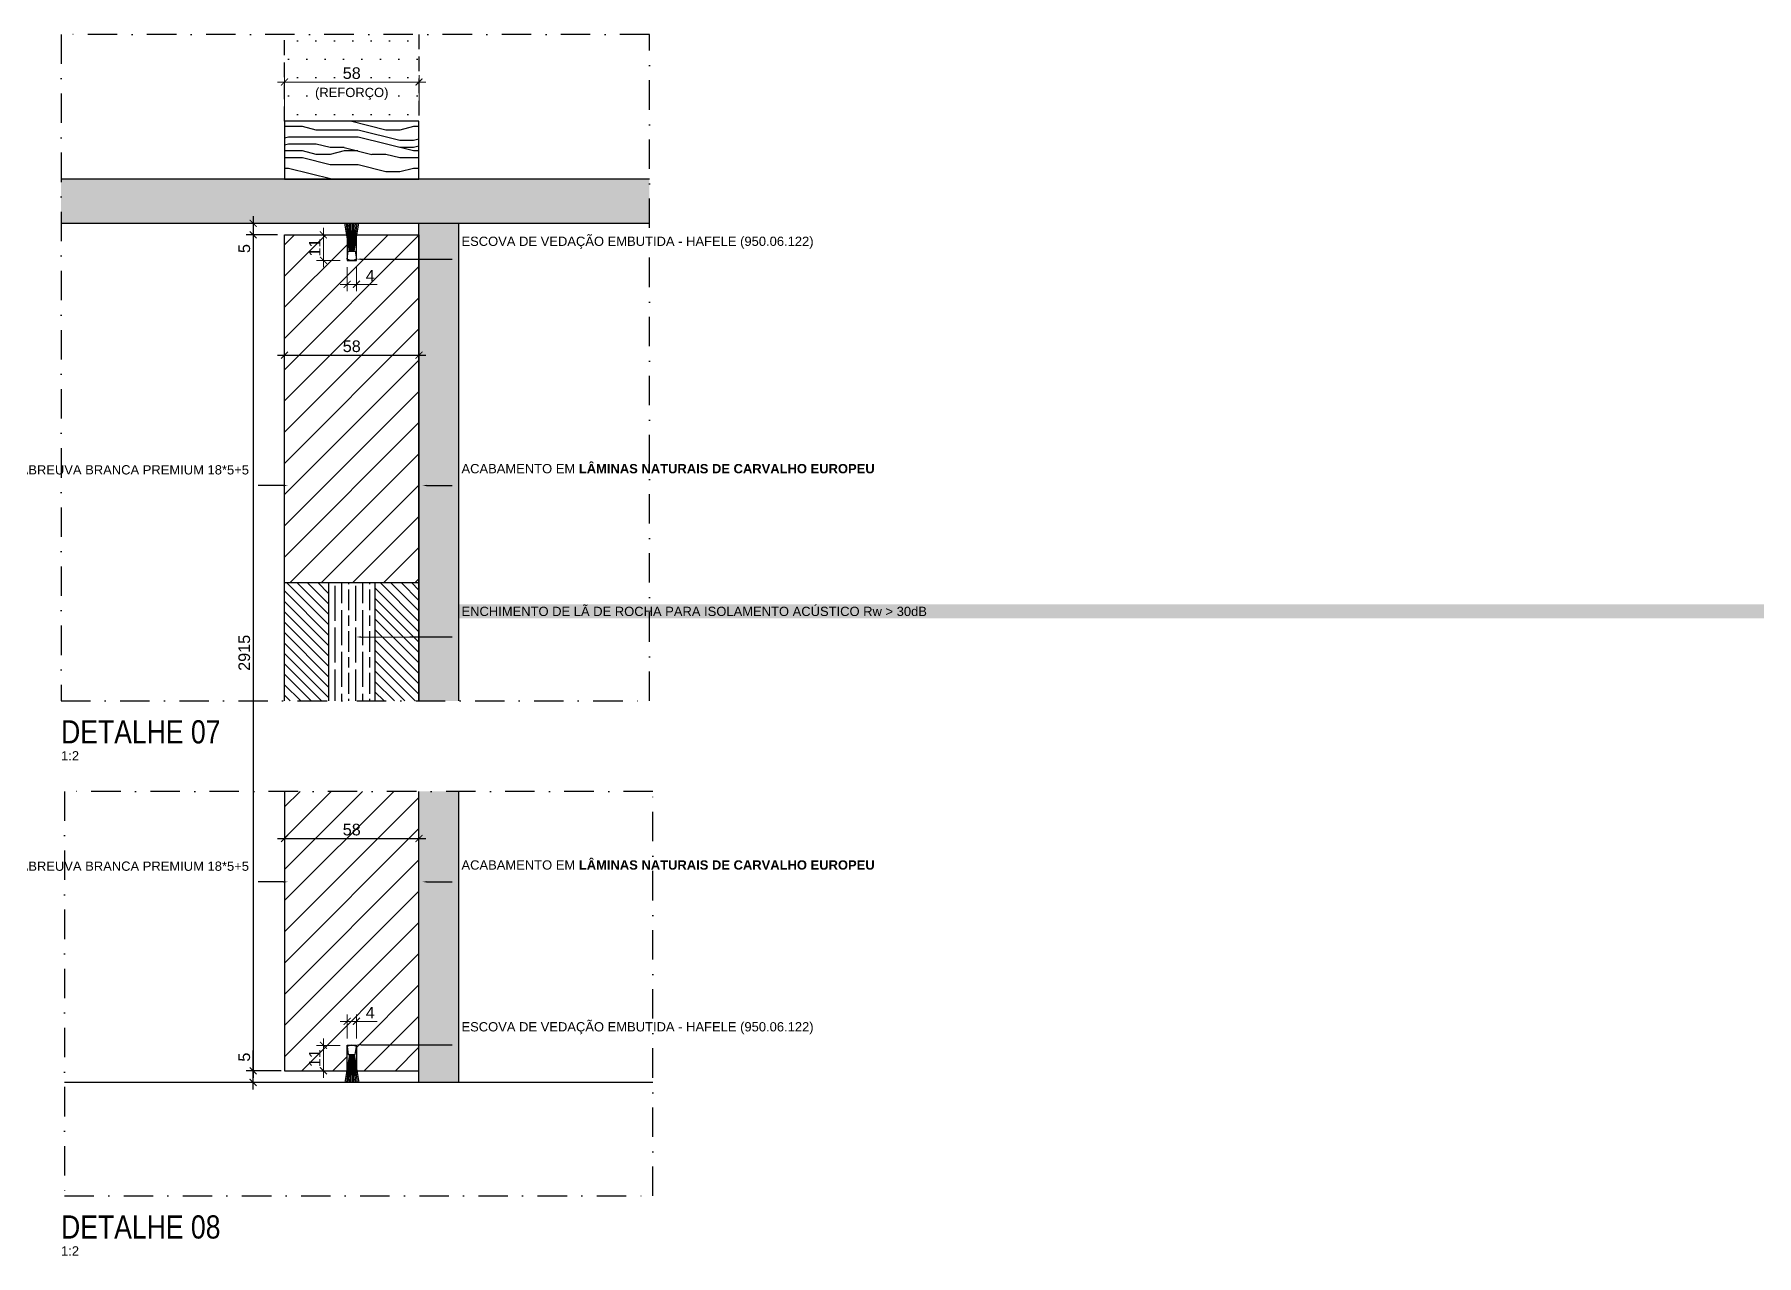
# Model space of a CAD drawing. Header units: millimetres. Extents: x -63251 to 507826, y 5339 to 217512.
# Drawn here: x 165203 to 165946, y 81396 to 81922 of the extents above; entities that cross this region are included whole.
import ezdxf
from ezdxf import colors
from ezdxf.entities.mleader import LeaderData, LeaderLine
from ezdxf.math import Vec2, Vec3

# ---------------------------------------------------------------- set-up
doc = ezdxf.new("R2010")
doc.units = ezdxf.units.MM
doc.header["$PDMODE"] = 3
doc.linetypes.add('TRAÇO 1-1', pattern=[9.525, 6.35, -3.175])
doc.linetypes.add('TRAÇO E PONTO 1-1', pattern=[25.4, 12.7, -6.35, 0, -6.35])
for name, color, linetype in [('_COMENTÁRIOS ARQ', 30, 'Continuous'), ('COTAS', 9, 'Continuous'), ('FERRAGEM', 3, 'Continuous'), ('GESSO', 1, 'Continuous'), ('HACHURA', 21, 'Continuous'), ('LAYOUT - carimbo', 7, 'Continuous'), ('MARCENARIA', 4, 'Continuous'), ('MARCENARIA . M', 4, 'Continuous'), ('PAREDE', 94, 'Continuous'), ('PROJEÇÃO', 8, 'Continuous'), ('TEXTO', 105, 'Continuous'), ('TEXTO TRAÇO PONTO', 105, 'TRAÇO E PONTO 1-1')]:
    doc.layers.add(name, color=color, linetype=linetype)
doc.layers.add('ARQ-COTA', color=12, linetype='Continuous', lineweight=9)
doc.styles.add('1-1', font='arial.ttf', dxfattribs={"height": 0.2})
doc.styles.add('PADRÃO', font='arial.ttf')
doc.styles.add('PADRÃO NEGRITO', font='arialbd.ttf')
doc.styles.add('TITULO', font='swissck.ttf')
doc.dimstyles.new('1-2', dxfattribs={"dimscale": 2, "dimtxt": 2.5, "dimasz": 1.5, "dimexe": 1.5, "dimexo": 1.5, "dimtad": 1, "dimtxsty": 'PADRÃO', "dimblk": 'ARCHTICK', "dimcen": 2.5, "dimdle": 1.5, "dimclrd": 9, "dimclre": 9, "dimclrt": 6, "dimadec": 0, "dimazin": 0, "dimtfac": 1, "dimtmove": 0, "dimatfit": 3, "dimfxl": 1.25, "dimlwd": -1, "dimlwe": -1, "dimarcsym": 0})
pattern_1 = [(135, (104675.8472, -7765.032), (-2.24506403, -2.24506403), [])]

# ---------------------------------------------------------------- blocks, each defined once
blk = doc.blocks.new('_ArchTick')
at = {"color": 0, "linetype": 'ByBlock', "const_width": 0.15}
blk.add_lwpolyline([(-0.5, -0.5), (0.5, 0.5)], dxfattribs=at)
blk = doc.blocks.new('*D185')
at = {"layer": 'COTAS', "color": 9, "transparency": 16777216}
blk.add_line((165308.06, 81784.03), (165372.06, 81784.03), dxfattribs=at)
at = {"layer": 'Defpoints', "color": 0, "transparency": 16777216}
for p in [(165311.06, 81784.03, 0), (165369.06, 81784.03, 0), (165369.06, 81784.03)]:
    blk.add_point(p, dxfattribs=at)
at = {"layer": 'COTAS', "color": 9, "transparency": 16777216, "xscale": 3, "yscale": 3, "zscale": 3, "rotation": 180}
blk.add_blockref('_ArchTick', (165311.06, 81784.03), dxfattribs=at)
at = {"layer": 'COTAS', "color": 9, "transparency": 16777216, "xscale": 3, "yscale": 3, "zscale": 3}
blk.add_blockref('_ArchTick', (165369.06, 81784.03), dxfattribs=at)
at = {"layer": 'COTAS', "color": 6, "transparency": 16777216, "insert": (165340.06, 81787.83), "char_height": 5, "attachment_point": 5, "style": 'PADRÃO'}
blk.add_mtext('58', dxfattribs=at)
blk = doc.blocks.new('*D186')
at = {"layer": 'COTAS', "color": 9, "transparency": 16777216}
blk.add_line((165308.06, 81575.53), (165372.06, 81575.53), dxfattribs=at)
at = {"layer": 'Defpoints', "color": 0, "transparency": 16777216}
for p in [(165311.06, 81575.53, 0), (165369.06, 81575.53, 0), (165369.06, 81575.53)]:
    blk.add_point(p, dxfattribs=at)
at = {"layer": 'COTAS', "color": 9, "transparency": 16777216, "xscale": 3, "yscale": 3, "zscale": 3, "rotation": 180}
blk.add_blockref('_ArchTick', (165311.06, 81575.53), dxfattribs=at)
at = {"layer": 'COTAS', "color": 9, "transparency": 16777216, "xscale": 3, "yscale": 3, "zscale": 3}
blk.add_blockref('_ArchTick', (165369.06, 81575.53), dxfattribs=at)
at = {"layer": 'COTAS', "color": 6, "transparency": 16777216, "insert": (165340.06, 81579.33), "char_height": 5, "attachment_point": 5, "style": 'PADRÃO'}
blk.add_mtext('58', dxfattribs=at)
blk = doc.blocks.new('*D187')
at = {"layer": 'COTAS', "color": 9, "transparency": 16777216}
for p, q in [((165296.94, 81840.92), (165300.53, 81840.92)), ((165297.53, 81843.92), (165297.53, 81835.92)), ((165308.06, 81835.92), (165294.53, 81835.92)), ((165297.53, 81835.92), (165297.53, 81827.11))]:
    blk.add_line(p, q, dxfattribs=at)
at = {"layer": 'Defpoints', "color": 0, "transparency": 16777216}
for p in [(165293.94, 81840.92, 0), (165297.53, 81835.92), (165311.06, 81835.92, 0)]:
    blk.add_point(p, dxfattribs=at)
at = {"layer": 'COTAS', "color": 9, "transparency": 16777216, "xscale": 3, "yscale": 3, "zscale": 3}
for p, rotation in [((165297.53, 81840.92), 90), ((165297.53, 81835.92), 270)]:
    blk.add_blockref('_ArchTick', p, dxfattribs=dict(at, rotation=rotation))
at = {"layer": 'COTAS', "color": 6, "transparency": 16777216, "insert": (165293.74, 81830.01), "char_height": 5, "attachment_point": 5, "rotation": 90, "style": 'PADRÃO'}
blk.add_mtext('5', dxfattribs=at)
blk = doc.blocks.new('*D188')
at = {"layer": 'COTAS', "color": 9, "transparency": 16777216}
for p, q in [((165297.53, 81838.92), (165297.53, 81472.3)), ((165308.06, 81835.92), (165294.53, 81835.92)), ((165309.56, 81475.3), (165294.53, 81475.3))]:
    blk.add_line(p, q, dxfattribs=at)
at = {"layer": 'Defpoints', "color": 0, "transparency": 16777216}
for p in [(165311.06, 81835.92, 0), (165297.53, 81475.3), (165312.56, 81475.3, 0)]:
    blk.add_point(p, dxfattribs=at)
at = {"layer": 'COTAS', "color": 9, "transparency": 16777216, "xscale": 3, "yscale": 3, "zscale": 3}
for p, rotation in [((165297.53, 81835.92), 90), ((165297.53, 81475.3), 270)]:
    blk.add_blockref('_ArchTick', p, dxfattribs=dict(at, rotation=rotation))
at = {"layer": 'COTAS', "color": 6, "transparency": 16777216, "insert": (165293.73, 81655.61), "char_height": 5, "attachment_point": 5, "rotation": 90, "style": 'PADRÃO'}
blk.add_mtext('2915', dxfattribs=at)
blk = doc.blocks.new('*D189')
at = {"layer": 'COTAS', "color": 9, "transparency": 16777216}
for p, q in [((165297.53, 81475.3), (165297.53, 81484.12)), ((165309.56, 81475.3), (165294.53, 81475.3)), ((165297.53, 81467.3), (165297.53, 81475.3)), ((165297.48, 81470.3), (165294.53, 81470.3))]:
    blk.add_line(p, q, dxfattribs=at)
at = {"layer": 'Defpoints', "color": 0, "transparency": 16777216}
for p in [(165297.53, 81475.3), (165312.56, 81475.3, 0), (165300.48, 81470.3, 0)]:
    blk.add_point(p, dxfattribs=at)
at = {"layer": 'COTAS', "color": 9, "transparency": 16777216, "xscale": 3, "yscale": 3, "zscale": 3}
for p, rotation in [((165297.53, 81475.3), 90), ((165297.53, 81470.3), 270)]:
    blk.add_blockref('_ArchTick', p, dxfattribs=dict(at, rotation=rotation))
at = {"layer": 'COTAS', "color": 6, "transparency": 16777216, "insert": (165293.74, 81481.21), "char_height": 5, "attachment_point": 5, "rotation": 90, "style": 'PADRÃO'}
blk.add_mtext('5', dxfattribs=at)
blk = doc.blocks.new('*D190')
at = {"layer": 'ARQ-COTA', "color": 9, "transparency": 16777216}
for p, q in [((165311.06, 81887.92), (165311.06, 81904.85)), ((165369.06, 81887.92), (165369.06, 81904.85)), ((165308.06, 81901.85), (165372.06, 81901.85))]:
    blk.add_line(p, q, dxfattribs=at)
at = {"layer": 'Defpoints', "color": 0, "transparency": 16777216}
for p in [(165369.06, 81901.85), (165311.06, 81884.92), (165369.06, 81884.92)]:
    blk.add_point(p, dxfattribs=at)
at = {"layer": 'ARQ-COTA', "color": 9, "transparency": 16777216, "xscale": 3, "yscale": 3, "zscale": 3, "rotation": 180}
blk.add_blockref('_ArchTick', (165311.06, 81901.85), dxfattribs=at)
at = {"layer": 'ARQ-COTA', "color": 9, "transparency": 16777216, "xscale": 3, "yscale": 3, "zscale": 3}
blk.add_blockref('_ArchTick', (165369.06, 81901.85), dxfattribs=at)
at = {"layer": 'ARQ-COTA', "color": 6, "transparency": 16777216, "insert": (165340.06, 81905.65), "char_height": 5, "attachment_point": 5, "style": 'PADRÃO'}
blk.add_mtext('58', dxfattribs=at)
blk = doc.blocks.new('ESCOVA DE VEDAÇÃO')
at = {"layer": 'FERRAGEM'}
blk.add_lwpolyline([(-1.5, -4), (1.5, -4), (2, -0.5, 0.25), (-2, -0.5)], format="xyb", close=True, dxfattribs=at)
at = {"layer": 'FERRAGEM', "color": 8}
for points in [[(-1.04, -4), (-3.04, -16)], [(-0.79, -4), (-2.3, -16)], [(-0.55, -4), (-1.63, -16)], [(-0.35, -4), (-0.96, -16)], [(-0.21, -4), (-0.45, -16)], [(0.08, -4), (0.33, -16)], [(0.35, -4), (0.96, -16)], [(0.55, -4), (1.63, -16)], [(0.79, -4), (2.3, -16)], [(1.04, -4), (3.04, -16)]]:
    blk.add_lwpolyline(points, dxfattribs=at)
blk = doc.blocks.new('*D537')
at = {"layer": 'ARQ-COTA', "color": 9, "transparency": 16777216}
for p, q in [((165335.06, 81496.65), (165342.06, 81496.65)), ((165338.06, 81489.3), (165338.06, 81499.65)), ((165342.06, 81489.3), (165342.06, 81499.65)), ((165342.06, 81496.65), (165351.02, 81496.65))]:
    blk.add_line(p, q, dxfattribs=at)
at = {"layer": 'Defpoints', "color": 0, "transparency": 16777216}
for p in [(165342.06, 81496.65), (165338.06, 81486.3), (165342.06, 81486.3)]:
    blk.add_point(p, dxfattribs=at)
at = {"layer": 'ARQ-COTA', "color": 9, "transparency": 16777216, "xscale": 3, "yscale": 3, "zscale": 3, "rotation": 180}
blk.add_blockref('_ArchTick', (165338.06, 81496.65), dxfattribs=at)
at = {"layer": 'ARQ-COTA', "color": 9, "transparency": 16777216, "xscale": 3, "yscale": 3, "zscale": 3}
blk.add_blockref('_ArchTick', (165342.06, 81496.65), dxfattribs=at)
at = {"layer": 'ARQ-COTA', "color": 6, "transparency": 16777216, "insert": (165348.04, 81500.4), "char_height": 5, "attachment_point": 5, "style": 'PADRÃO'}
blk.add_mtext('4', dxfattribs=at)
blk = doc.blocks.new('*D538')
at = {"layer": 'ARQ-COTA', "color": 9, "transparency": 16777216}
for p, q in [((165327.85, 81472.3), (165327.85, 81489.3)), ((165335.06, 81486.3), (165324.85, 81486.3)), ((165332.88, 81475.3), (165324.85, 81475.3))]:
    blk.add_line(p, q, dxfattribs=at)
at = {"layer": 'Defpoints', "color": 0, "transparency": 16777216}
for p in [(165327.85, 81486.3), (165338.06, 81486.3), (165335.88, 81475.3)]:
    blk.add_point(p, dxfattribs=at)
at = {"layer": 'ARQ-COTA', "color": 9, "transparency": 16777216, "xscale": 3, "yscale": 3, "zscale": 3}
for p, rotation in [((165327.85, 81486.3), 90), ((165327.85, 81475.3), 270)]:
    blk.add_blockref('_ArchTick', p, dxfattribs=dict(at, rotation=rotation))
at = {"layer": 'ARQ-COTA', "color": 6, "transparency": 16777216, "insert": (165324.08, 81480.8), "char_height": 5, "attachment_point": 5, "rotation": 90, "style": 'PADRÃO'}
blk.add_mtext('11', dxfattribs=at)
blk = doc.blocks.new('*D539')
at = {"layer": 'ARQ-COTA', "color": 9, "transparency": 16777216}
for p, q in [((165338.06, 81821.92), (165338.06, 81811.57)), ((165342.06, 81821.92), (165342.06, 81811.57)), ((165335.06, 81814.57), (165342.06, 81814.57)), ((165342.06, 81814.57), (165351.02, 81814.57))]:
    blk.add_line(p, q, dxfattribs=at)
at = {"layer": 'Defpoints', "color": 0, "transparency": 16777216}
for p in [(165338.06, 81824.92), (165342.06, 81824.92), (165342.06, 81814.57)]:
    blk.add_point(p, dxfattribs=at)
at = {"layer": 'ARQ-COTA', "color": 9, "transparency": 16777216, "xscale": 3, "yscale": 3, "zscale": 3, "rotation": 180}
blk.add_blockref('_ArchTick', (165338.06, 81814.57), dxfattribs=at)
at = {"layer": 'ARQ-COTA', "color": 9, "transparency": 16777216, "xscale": 3, "yscale": 3, "zscale": 3}
blk.add_blockref('_ArchTick', (165342.06, 81814.57), dxfattribs=at)
at = {"layer": 'ARQ-COTA', "color": 6, "transparency": 16777216, "insert": (165348.04, 81818.32), "char_height": 5, "attachment_point": 5, "style": 'PADRÃO'}
blk.add_mtext('4', dxfattribs=at)
blk = doc.blocks.new('*D540')
at = {"layer": 'ARQ-COTA', "color": 9, "transparency": 16777216}
for p, q in [((165327.85, 81838.92), (165327.85, 81821.92)), ((165332.88, 81835.92), (165324.85, 81835.92)), ((165335.06, 81824.92), (165324.85, 81824.92))]:
    blk.add_line(p, q, dxfattribs=at)
at = {"layer": 'Defpoints', "color": 0, "transparency": 16777216}
for p in [(165335.88, 81835.92), (165327.85, 81824.92), (165338.06, 81824.92)]:
    blk.add_point(p, dxfattribs=at)
at = {"layer": 'ARQ-COTA', "color": 9, "transparency": 16777216, "xscale": 3, "yscale": 3, "zscale": 3}
for p, rotation in [((165327.85, 81835.92), 90), ((165327.85, 81824.92), 270)]:
    blk.add_blockref('_ArchTick', p, dxfattribs=dict(at, rotation=rotation))
at = {"layer": 'ARQ-COTA', "color": 6, "transparency": 16777216, "insert": (165324.08, 81830.42), "char_height": 5, "attachment_point": 5, "rotation": 90, "style": 'PADRÃO'}
blk.add_mtext('11', dxfattribs=at)

msp = doc.modelspace()

# ---------------------------------------------------------------- hatches: boundary and pattern name
at = {"layer": 'HACHURA', "ltscale": 0.3}
h = msp.add_hatch(dxfattribs=at)
h.set_pattern_fill('LEGNO1', color=8, scale=60, angle=180, pattern_type=2)
h.set_pattern_definition([(180, (24648.71, 73278.557), (-7e-15, -60), [12, -18, 6, -24]), (180, (24606.71, 73277.057), (-7e-15, -60), [12, -48]), (180, (24612.71, 73274.057), (-7e-15, -60), [6, -54]), (180, (24645.71, 73272.557), (-7e-15, -60), [3, -42, 3, -12]), (180, (24624.71, 73269.557), (-7e-15, -60), [12, -18, 3, -27]), (180, (24639.71, 73268.057), (-7e-15, -60), [9, -51]), (180, (24624.71, 73266.557), (-7e-15, -60), [18, -42]), (180, (24642.71, 73265.057), (-7e-15, -60), [12, -48]), (180, (24618.71, 73263.557), (-7e-15, -60), [30, -30]), (180, (24636.71, 73260.557), (-7e-15, -60), [6, -18, 12, -24]), (180, (24594.71, 73259.057), (-7e-15, -60), [12, -48]), (180, (24606.71, 73257.557), (-7e-15, -60), [6, -54]), (180, (24618.71, 73256.057), (-7e-15, -60), [6, -54]), (180, (24648.71, 73254.557), (-7e-15, -60), [12, -48]), (180, (24618.71, 73253.057), (-7e-15, -60), [12, -48]), (180, (24618.71, 73250.057), (-7e-15, -60), [12, -12, 12, -24]), (180, (24630.71, 73247.057), (-7e-15, -60), [6, -30, 12, -12]), (180, (24618.71, 73245.557), (-7e-15, -60), [18, -42]), (180, (24618.71, 73242.557), (-7e-15, -60), [12, -48]), (180, (24642.71, 73241.057), (-7e-15, -60), [18, -24, 6, -12]), (180, (24642.71, 73238.057), (-7e-15, -60), [30, -30]), (180, (24606.71, 73236.557), (-7e-15, -60), [6, -54]), (180, (24624.71, 73235.057), (-7e-15, -60), [12, -48]), (180, (24636.71, 73233.557), (-7e-15, -60), [6, -24, 6, -24]), (180, (24642.71, 73232.057), (-7e-15, -60), [6, -18, 12, -24]), (180, (24630.71, 73230.557), (-7e-15, -60), [6, -30, 6, -18]), (180, (24618.71, 73229.057), (-7e-15, -60), [18, -42]), (180, (24642.71, 73226.057), (-7e-15, -60), [12, -48]), (180, (24612.71, 73224.557), (-7e-15, -60), [6, -54]), (180, (24600.71, 73223.057), (-7e-15, -60), [6, -54]), (194.036243, (24606.71, 73274.057), (-60, 2e-09), [6.18, -241.206332]), (194.036243, (24600.71, 73260.557), (-60, 2e-09), [6.18, -241.206332]), (194.036243, (24606.71, 73224.557), (-60, 2e-09), [6.18, -241.206332]), (194.036243, (24624.71, 73247.057), (-60, 2e-09), [6.18, -241.206332]), (194.036243, (24612.71, 73238.057), (-60, 2e-09), [6.18, -241.206332]), (194.036243, (24606.71, 73242.557), (-60, 2e-09), [6.18, -241.206332]), (194.036243, (24636.71, 73232.057), (-60, 2e-09), [6.18, -241.206332]), (194.036243, (24612.71, 73235.057), (-60, 2e-09), [6.18, -241.206332]), (194.036243, (24600.71, 73257.557), (-60, 2e-09), [12.36, -235.026332]), (194.036243, (24606.71, 73253.057), (-60, 2e-09), [12.36, -235.026332]), (194.036243, (24606.71, 73250.057), (-60, 2e-09), [12.36, -235.026332]), (345.963757, (24624.71, 73269.557), (60, 2e-09), [6.18, -12.36, 6.18, -222.666332]), (345.963757, (24636.71, 73260.557), (60, 2e-09), [6.18, -241.206332]), (345.963757, (24636.71, 73233.557), (60, 2e-09), [12.36, -235.026332]), (14.036243, (24606.71, 73277.057), (60, -2e-09), [6.18, -241.206332]), (165.963757, (24594.71, 73277.057), (-60, -2e-09), [6.18, -241.206332]), (165.963757, (24612.71, 73256.057), (-60, -2e-09), [6.18, -241.206332]), (165.963757, (24600.71, 73245.557), (-60, -2e-09), [6.18, -241.206332]), (165.963757, (24624.71, 73241.057), (-60, -2e-09), [6.18, -241.206332]), (165.963757, (24630.71, 73233.557), (-60, -2e-09), [6.18, -241.206332]), (165.963757, (24624.71, 73230.557), (-60, -2e-09), [6.18, -241.206332]), (165.963757, (24624.71, 73241.057), (-60, -2e-09), [6.18, -241.206332]), (165.963757, (24606.71, 73232.057), (-60, -2e-09), [24.72, -222.666332]), (165.963757, (24642.71, 73272.557), (-60, -2e-09), [24.72, -222.666332]), (165.963757, (24636.71, 73268.057), (-60, -2e-09), [24.72, -222.666332]), (165.963757, (24630.71, 73265.057), (-60, -2e-09), [6.18, -12.36, 12.36, -216.486332]), (165.963757, (24630.71, 73260.557), (-60, -2e-09), [12.36, -12.36, 12.36, -210.306332]), (165.963757, (24636.71, 73254.557), (-60, -2e-09), [24.72, -222.666332]), (165.963757, (24642.71, 73250.057), (-60, -2e-09), [24.72, -222.666332]), (165.963757, (24642.71, 73247.057), (-60, -2e-09), [24.72, -222.666332]), (165.963757, (24600.71, 73229.057), (-60, -2e-09), [6.18, -241.206332]), (165.963768, (24594.71, 73223.057), (-60, -1.15e-05), [12.36, -235.026332]), (165.963768, (24630.71, 73226.057), (-60, -1.15e-05), [12.36, -235.026332]), (165.963758, (24636.71, 73278.557), (-60, -1e-06), [24.72, -222.666332]), (165.963758, (24600.71, 73236.557), (-60, -1e-06), [18.54, -228.846332]), (165.963758, (24594.71, 73241.057), (-60, -1e-06), [37.08, -210.306332])])
h.paths.add_polyline_path([(165369.058, 81884.921), (165311.059, 81884.921), (165311.059, 81859.921), (165369.058, 81859.921)])
at = {"layer": 'HACHURA', "true_color": 0xba9673}
h = msp.add_hatch(color=33, dxfattribs=at)
h.dxf.hatch_style = 1
h.paths.add_polyline_path([(165468.417, 81840.921), (165468.417, 81859.921), (165214.709, 81859.921), (165214.709, 81840.921)])
at = {"layer": 'HACHURA'}
h = msp.add_hatch(dxfattribs=at)
h.set_pattern_fill('AR-CONC', color=21, scale=2)
h.set_pattern_definition([(50, (13531.48, 21645.7), (364.36934, -31.87817), [38.1, -419.1]), (355, (13531.48, 21645.7), (-70.4868, 382.1137), [30.48, -335.2812]), (100.45144, (13561.84, 21643.05), (293.8825, 350.2355), [32.38, -356.1805]), (46.1842, (13531.48, 21747.3), (542.1581, -84.0847), [57.15, -628.65]), (96.63556, (13576.66, 21740.3), (474.8083, 494.8522), [48.57, -534.2712]), (351.18415, (13531.5, 21747.3), (474.8083, 494.8522), [45.72, -502.9195]), (21, (13582.28, 21721.9), (303.2288, -204.5304), [38.1, -419.1]), (326, (13582.28, 21721.9), (123.60406, 368.3759), [30.48, -335.28]), (71.45144, (13607.55, 21704.87), (426.83284, 163.8455), [32.38, -356.1799]), (37.5, (13531.48, 21645.71), (6.17721, 169.11008), [0, -331.216, 0, -340.36, 0, -336.55]), (7.5, (13531.48, 21645.71), (133.63933, 200.36115), [0, -194.056, 0, -323.596, 0, -128.27]), (327.5, (13418.2, 21645.71), (271.18119, -11.45749), [0, -127, 0, -396.24, 0, -525.78]), (317.5, (13367.4, 21645.7), (296.25836, 50.85298), [0, -165.1, 0, -263.144, 0, -373.38])])
h.paths.add_polyline_path([(165469.916, 81421.312), (165469.916, 81470.3), (165216.208, 81470.3), (165216.208, 81421.312)])
at = {"layer": 'LAYOUT - carimbo', "linetype": 'ByBlock', "true_color": 0xa4937f}
h = msp.add_hatch(color=252, dxfattribs=at)
h.dxf.hatch_style = 1
h.paths.add_polyline_path([(165369.058, 81634.894), (165386.058, 81634.894), (165386.058, 81840.921), (165369.058, 81840.921)])
h = msp.add_hatch(color=252, dxfattribs=at)
h.dxf.hatch_style = 1
h.paths.add_polyline_path([(165386.058, 81595.834), (165369.058, 81595.834), (165369.058, 81470.3), (165386.058, 81470.3)])
at = {"layer": 'MARCENARIA . M'}
h = msp.add_hatch(dxfattribs=at)
h.set_pattern_fill('DOTS', color=8, scale=5)
h.set_pattern_definition([(0, (47944.865, 51947.648), (3.96875, 7.9375), [0, -7.9375])])
h.paths.add_polyline_path([(165369.058, 81922.372), (165311.059, 81922.372), (165311.059, 81884.921), (165369.058, 81884.921)])
h = msp.add_hatch(dxfattribs=at)
h.set_pattern_fill('GOST_WOOD', color=8, scale=1.5)
h.set_pattern_definition([(90, (104675.847, -7765.032), (9, -6e-16), [15, -3]), (90, (104678.847, -7768.032), (9, -6e-16), [9, -2.25, 4.5, -2.25]), (90, (104681.847, -7772.532), (9, -6e-16), [15, -3])])
h.paths.add_polyline_path([(165350.058, 81634.894), (165330.058, 81634.894), (165330.058, 81685.917), (165350.058, 81685.917)])
at = {"layer": 'PROJEÇÃO', "linetype": 'TRAÇO 1-1'}
h = msp.add_hatch(dxfattribs=at)
h.set_pattern_fill('ANSI31', color=8, scale=3)
h.set_pattern_definition([(45, (105062.346, -24714.817), (-6.7351921, 6.7351921), [])])
h.paths.add_polyline_path([(165369.058, 81685.917), (165311.058, 81685.917), (165311.058, 81835.921), (165338.059, 81835.921), (165338.058, 81824.917), (165342.058, 81824.917), (165342.059, 81835.917), (165369.058, 81835.917)])
h = msp.add_hatch(dxfattribs=at)
h.set_pattern_fill('ANSI31', color=8, angle=90)
h.set_pattern_definition(pattern_1)
h.paths.add_polyline_path([(165330.058, 81634.894), (165311.058, 81634.894), (165311.058, 81685.917), (165330.058, 81685.917)])
h = msp.add_hatch(dxfattribs=at)
h.set_pattern_fill('ANSI31', color=8, angle=90)
h.set_pattern_definition(pattern_1)
h.paths.add_polyline_path([(165369.058, 81634.894), (165350.058, 81634.894), (165350.058, 81685.917), (165369.058, 81685.917)])
h = msp.add_hatch(dxfattribs=at)
h.set_pattern_fill('ANSI31', color=8, scale=3)
h.set_pattern_definition([(45, (-4153.596, -18004.652), (-6.7351921, 6.7351921), [])])
h.paths.add_polyline_path([(165311.058, 81475.3), (165338.059, 81475.3), (165338.058, 81486.304), (165342.058, 81486.304), (165342.059, 81475.299), (165369.058, 81475.3), (165369.058, 81595.834), (165311.058, 81595.834)])

# ---------------------------------------------------------------- linework, layer by layer
at = {"layer": 'FERRAGEM', "elevation": 0}
msp.add_lwpolyline([(165311.059, 81859.921), (165369.058, 81859.921), (165369.058, 81884.921), (165311.059, 81884.921)], close=True, dxfattribs=at)
at = {"layer": 'GESSO', "color": 1, "elevation": 0}
for points in [[(165468.417, 81859.921), (165214.709, 81859.921)], [(165214.709, 81840.921), (165468.417, 81840.921)]]:
    msp.add_lwpolyline(points, dxfattribs=at)
at = {"layer": 'GESSO', "elevation": 0}
for points in [[(165369.058, 81634.894), (165369.058, 81840.921), (165386.058, 81840.921), (165386.058, 81634.894)], [(165386.058, 81595.834), (165386.058, 81470.3), (165369.058, 81470.3), (165369.058, 81595.834)]]:
    msp.add_lwpolyline(points, dxfattribs=at)
at = {"layer": 'MARCENARIA', "elevation": 0}
for points in [[(165311.058, 81634.894), (165311.058, 81835.921), (165338.059, 81835.921), (165338.058, 81824.917), (165342.058, 81824.917), (165342.059, 81835.917), (165369.058, 81835.917), (165369.058, 81634.894)], [(165311.058, 81685.917), (165369.058, 81685.917)], [(165330.058, 81685.917), (165330.058, 81634.894)], [(165350.058, 81685.917), (165350.058, 81634.894)], [(165311.058, 81595.834), (165311.058, 81475.3), (165338.059, 81475.3), (165338.058, 81486.304), (165342.058, 81486.304), (165342.059, 81475.304), (165369.058, 81475.304), (165369.058, 81595.834)]]:
    msp.add_lwpolyline(points, dxfattribs=at)
at = {"layer": 'PAREDE'}
for p, q in [((165386.058, 81840.921, 0), (165386.058, 81634.894, 0)), ((165386.058, 81595.834, 0), (165386.058, 81470.3, 0))]:
    msp.add_line(p, q, dxfattribs=at)
at = {"layer": 'PAREDE', "elevation": 0}
msp.add_lwpolyline([(165469.916, 81470.3), (165216.208, 81470.3)], dxfattribs=at)
at = {"layer": 'PROJEÇÃO', "color": 8, "linetype": 'TRAÇO 1-1', "elevation": 0}
msp.add_lwpolyline([(165369.058, 81922.372), (165369.058, 81884.921), (165311.059, 81884.921), (165311.059, 81922.372)], dxfattribs=at)
at = {"layer": 'TEXTO TRAÇO PONTO', "elevation": 0}
for points in [[(165468.417, 81922.372), (165214.709, 81922.372), (165214.709, 81634.894), (165468.417, 81634.894)], [(165469.916, 81595.834), (165216.208, 81595.834), (165216.208, 81421.312), (165469.916, 81421.312)]]:
    msp.add_lwpolyline(points, close=True, dxfattribs=at)

# ---------------------------------------------------------------- block references
at = {"layer": '_COMENTÁRIOS ARQ', "xscale": -1, "rotation": 180}
msp.add_blockref('ESCOVA DE VEDAÇÃO', (165340.058, 81824.917, 0), dxfattribs=at)
at = {"layer": '_COMENTÁRIOS ARQ'}
msp.add_blockref('ESCOVA DE VEDAÇÃO', (165340.058, 81486.304, 0), dxfattribs=at)

# ---------------------------------------------------------------- texts
at = {"layer": 'COTAS', "color": 10, "insert": (165340.058, 81899.35, 0), "char_height": 4, "width": 99.12947, "attachment_point": 2, "style": 'PADRÃO NEGRITO'}
msp.add_mtext('{\\fArial|b0|i0|c0|p34;\\C6;(REFORÇO)}', dxfattribs=at)
at = {"layer": 'TEXTO', "color": 1, "char_height": 10, "width": 220.061, "attachment_point": 7, "style": 'TITULO'}
for s, insert in [('DETALHE 07', (165214.709, 81616.394, 0)), ('DETALHE 08', (165214.709, 81402.812, 0))]:
    msp.add_mtext(s, dxfattribs=dict(at, insert=insert))
at = {"layer": 'TEXTO', "char_height": 4, "width": 48, "attachment_point": 1, "style": 'PADRÃO'}
for insert in [(165214.709, 81613.194, 0), (165214.709, 81399.612, 0)]:
    msp.add_mtext('1:2', dxfattribs=dict(at, insert=insert))

# ---------------------------------------------------------------- dimensions: what is measured, and where the dimension line sits
at = {"layer": 'ARQ-COTA'}
dim = msp.add_linear_dim(base=(165369.058, 81901.85, 0), p1=(165311.058, 81884.921, 0), p2=(165369.058, 81884.921, 0), dimstyle='1-2', dxfattribs=at)
dim.commit()
dim.dimension.update_dxf_attribs({"geometry": '*D190', "text_midpoint": (165340.058, 81905.653, 0)})
for base, p1, p2, angle, picture, middle in [((165327.845, 81824.917, 0), (165335.876, 81835.917, 0), (165338.058, 81824.917, 0), 270, '*D540', (165324.085, 81830.417, 0)), ((165342.058, 81814.574, 0), (165338.058, 81824.917, 0), (165342.058, 81824.918, 0), 180, '*D539', (165348.037, 81818.324, 0)), ((165342.058, 81496.647, 0), (165338.058, 81486.304, 0), (165342.058, 81486.304, 0), 180, '*D537', (165348.037, 81500.397, 0)), ((165327.845, 81486.304, 0), (165335.876, 81475.304, 0), (165338.058, 81486.304, 0), 90, '*D538', (165324.085, 81480.804, 0))]:
    dim = msp.add_linear_dim(base=base, p1=p1, p2=p2, angle=angle, dimstyle='1-2', dxfattribs=at)
    dim.commit()
    dim.dimension.update_dxf_attribs({"geometry": picture, "text_midpoint": middle})
at = {"layer": 'COTAS'}
dim = msp.add_linear_dim(base=(165297.531, 81475.3), p1=(165311.058, 81835.921, 0), p2=(165312.558, 81475.3, 0), angle=90, text='2915', dimstyle='1-2', dxfattribs=at)
dim.commit()
dim.dimension.update_dxf_attribs({"geometry": '*D188', "text_midpoint": (165293.728, 81655.611)})
for base, p1, p2, picture, middle in [((165297.531, 81835.921), (165293.938, 81840.921, 0), (165311.058, 81835.921, 0), '*D187', (165293.739, 81830.014)), ((165297.531, 81475.3), (165300.483, 81470.3, 0), (165312.558, 81475.3, 0), '*D189', (165293.739, 81481.208))]:
    dim = msp.add_linear_dim(base=base, p1=p1, p2=p2, angle=90, dimstyle='1-2', dxfattribs=at)
    dim.commit()
    dim.dimension.update_dxf_attribs({"geometry": picture, "text_midpoint": middle})
for base, p1, p2, picture, middle in [((165369.058, 81784.026), (165311.058, 81784.026, 0), (165369.058, 81784.026, 0), '*D185', (165340.058, 81787.828)), ((165369.058, 81575.525), (165311.058, 81575.525, 0), (165369.058, 81575.525, 0), '*D186', (165340.058, 81579.328))]:
    dim = msp.add_linear_dim(base=base, p1=p1, p2=p2, dimstyle='1-2', dxfattribs=at)
    dim.commit()
    dim.dimension.update_dxf_attribs({"geometry": picture, "text_midpoint": middle})

# ---------------------------------------------------------------- leaders
at = {"layer": 'COTAS', "ltscale": 0.4}
ml = msp.add_multileader_mtext('Standard', dxfattribs=at)
ml.set_content('{\\fArial|b1|i0|c0|p34;\\C10;ATENÇÃO PARKET! }REFORÇO DE BARROTE PARA INSTALAÇÃO DE BATENTE PORTA ', color=105, style='1-1')
ml.set_leader_properties(color=256, linetype='ByLayer', lineweight=-1)
ml.build(insert=Vec2(0, 0))
ml.multileader.update_dxf_attribs({"text_left_attachment_type": 2, "text_right_attachment_type": 2, "dogleg_length": 0.36, "arrow_head_size": 2, "scale": 20})
ctx = ml.context
ctx.base_point, ctx.scale, ctx.arrow_head_size, ctx.landing_gap_size, ctx.plane_origin = Vec3(163680.114, 81874.967, 0), 20, 2, 4, Vec3(164021.333, 81823.337, 0)
ctx.left_attachment, ctx.right_attachment = 2, 2
notes = []
notes.append((ctx, [(0, (1, 1, 0), (163760.395, 81874.967, 0), (-1, 0), 7.2, [(0, [(163760.395, 81834.942, 0)], 0, [])])]))
ctx.mtext.insert, ctx.mtext.width, ctx.mtext.flow_direction = Vec3(163684.114, 81887.969, 0), 80.47345, 5
ml = msp.add_multileader_mtext('Standard', dxfattribs=at)
ml.set_content('ACABAMENTO EM {\\fArial|b1|i0|c0|p34;LÂMINAS NATURAIS DE CARVALHO EUROPEU}', color=105, style='1-1')
ml.set_leader_properties(color=256, linetype='ByLayer', lineweight=-1)
ml.build(insert=Vec2(0, 0))
ml.multileader.update_dxf_attribs({"text_left_attachment_type": 2, "text_right_attachment_type": 2, "dogleg_length": 0.36, "arrow_head_size": 2, "scale": 20})
ctx = ml.context
ctx.base_point, ctx.scale, ctx.arrow_head_size, ctx.landing_gap_size, ctx.plane_origin = Vec3(164189.423, 81876.83, 0), 20, 2, 4, Vec3(164339.329, 81848.08, 0)
ctx.left_attachment, ctx.right_attachment = 2, 2
notes.append((ctx, [(0, (1, 1, 0), (164280.413, 81876.83, 0), (-1, 0), 7.2, [(0, [(164280.398, 81817.942, 0)], 0, [])])]))
ctx.mtext.insert, ctx.mtext.width, ctx.mtext.flow_direction = Vec3(164193.423, 81886.116, 0), 80.51012, 5
ml = msp.add_multileader_mtext('Standard', dxfattribs=at)
ml.set_content('ACABAMENTO EM {\\fArial|b1|i0|c0|p34;LÂMINAS NATURAIS DE CARVALHO EUROPEU}', color=105, style='1-1')
ml.set_leader_properties(color=256, linetype='ByLayer', lineweight=-1)
ml.build(insert=Vec2(0, 0))
ml.multileader.update_dxf_attribs({"text_left_attachment_type": 2, "text_right_attachment_type": 2, "dogleg_length": 0.36, "arrow_head_size": 2, "scale": 20})
ctx = ml.context
ctx.base_point, ctx.scale, ctx.arrow_head_size, ctx.landing_gap_size, ctx.plane_origin = Vec3(163816.958, 81847.779, 0), 20, 2, 4, Vec3(163966.865, 81814.08, 0)
ctx.left_attachment, ctx.right_attachment = 2, 2
notes.append((ctx, [(1, (1, 1, 0), (163809.758, 81847.779, 0), (1, 0), 7.2, [(0, [(163907.933, 81817.942, 0)], 0, []), (1, [(163784.735, 81820.942, 0)], 0, [])])]))
ctx.mtext.insert, ctx.mtext.width, ctx.mtext.flow_direction = Vec3(163820.958, 81857.065, 0), 80.51012, 5
ml = msp.add_multileader_mtext('Standard', dxfattribs=at)
ml.set_content('ESCOVA DE VEDAÇÃO EMBUTIDA - HAFELE (950.06.122)', color=105, style='1-1')
ml.set_leader_properties(color=256, linetype='ByLayer', lineweight=-1)
ml.build(insert=Vec2(0, 0))
ml.multileader.update_dxf_attribs({"text_left_attachment_type": 2, "text_right_attachment_type": 2, "dogleg_length": 0.36, "arrow_head_size": 2, "scale": 20})
ctx = ml.context
ctx.base_point, ctx.scale, ctx.arrow_head_size, ctx.landing_gap_size, ctx.plane_origin = Vec3(165383.373, 81825.418), 20, 2, 4, Vec3(165317.256, 81854.167)
ctx.left_attachment, ctx.right_attachment = 2, 2
notes.append((ctx, [(0, (1, 1, 0), (165376.173, 81825.418), (1, 0), 7.2, [(0, [(165342.058, 81825.417)], 0, [])])]))
ctx.mtext.insert, ctx.mtext.width, ctx.mtext.flow_direction = Vec3(165387.373, 81835.144), 79.42673, 5
ml = msp.add_multileader_mtext('Standard', dxfattribs=at)
ml.set_content('PIVÔ GERIS HEAVY 200KG INOX', color=105, style='1-1')
ml.set_leader_properties(color=256, linetype='ByLayer', lineweight=-1)
ml.build(insert=Vec2(0, 0))
ml.multileader.update_dxf_attribs({"text_left_attachment_type": 2, "text_right_attachment_type": 2, "dogleg_length": 0.36, "arrow_head_size": 2, "scale": 20})
ctx = ml.context
ctx.base_point, ctx.scale, ctx.arrow_head_size, ctx.landing_gap_size, ctx.plane_origin = Vec3(164122.709, 81721.322), 20, 2, 4, Vec3(164056.592, 81756.8)
ctx.left_attachment, ctx.right_attachment = 2, 2
notes.append((ctx, [(0, (1, 1, 0), (164115.509, 81721.322), (1, 0), 7.2, [(0, [(164115.538, 81773.866)], 0, [])])]))
ctx.mtext.insert, ctx.mtext.width, ctx.mtext.flow_direction = Vec3(164126.709, 81727.23), 80.51012, 5
ml = msp.add_multileader_mtext('Standard', dxfattribs=at)
ml.set_content('ACABAMENTO RIPADO CABREUVA BRANCA PREMIUM 18*5+5', color=105, style='1-1')
ml.set_leader_properties(color=256, linetype='ByLayer', lineweight=-1)
ml.build(insert=Vec2(0, 0))
ml.multileader.update_dxf_attribs({"text_left_attachment_type": 2, "text_right_attachment_type": 2, "dogleg_length": 0.36, "arrow_head_size": 2, "scale": 20})
ctx = ml.context
ctx.base_point, ctx.scale, ctx.arrow_head_size, ctx.landing_gap_size, ctx.plane_origin = Vec3(165229.896, 81727.778), 20, 2, 4, Vec3(165365.86, 81641.752)
ctx.left_attachment, ctx.right_attachment, ctx.text_align_type = 2, 2, 2
notes.append((ctx, [(0, (1, 1, 0), (165306.943, 81727.778), (-1, 0), 7.2, [(0, [(165312.558, 81727.778)], 0, [])])]))
ctx.mtext.insert, ctx.mtext.width, ctx.mtext.alignment, ctx.mtext.flow_direction = Vec3(165295.743, 81736.557), 80.51012, 3, 5
ml = msp.add_multileader_mtext('Standard', dxfattribs=at)
ml.set_content('ACABAMENTO EM {\\fArial|b1|i0|c0|p34;LÂMINAS NATURAIS DE CARVALHO EUROPEU}', color=105, style='1-1')
ml.set_leader_properties(color=256, linetype='ByLayer', lineweight=-1)
ml.build(insert=Vec2(0, 0))
ml.multileader.update_dxf_attribs({"text_left_attachment_type": 2, "text_right_attachment_type": 2, "dogleg_length": 0.36, "arrow_head_size": 2, "scale": 20})
ctx = ml.context
ctx.base_point, ctx.scale, ctx.arrow_head_size, ctx.landing_gap_size, ctx.plane_origin = Vec3(165383.373, 81727.778), 20, 2, 4, Vec3(165317.256, 81641.752)
ctx.left_attachment, ctx.right_attachment = 2, 2
notes.append((ctx, [(0, (1, 1, 0), (165376.173, 81727.778), (1, 0), 7.2, [(0, [(165370.558, 81727.778)], 0, [])])]))
ctx.mtext.insert, ctx.mtext.width, ctx.mtext.flow_direction = Vec3(165387.373, 81737.064), 80.51012, 5
ml = msp.add_multileader_mtext('Standard', dxfattribs=at)
ml.set_content('ACABAMENTO RIPADO CABREUVA BRANCA PREMIUM 18*5+5', color=105, style='1-1')
ml.set_leader_properties(color=256, linetype='ByLayer', lineweight=-1)
ml.build(insert=Vec2(0, 0))
ml.multileader.update_dxf_attribs({"text_left_attachment_type": 2, "text_right_attachment_type": 2, "dogleg_length": 0.36, "arrow_head_size": 2, "scale": 20})
ctx = ml.context
ctx.base_point, ctx.scale, ctx.arrow_head_size, ctx.landing_gap_size, ctx.plane_origin = Vec3(165229.896, 81556.811), 20, 2, 4, Vec3(165365.86, 81528.062)
ctx.left_attachment, ctx.right_attachment, ctx.text_align_type = 2, 2, 2
notes.append((ctx, [(0, (1, 1, 0), (165306.943, 81556.811), (-1, 0), 7.2, [(0, [(165312.558, 81556.811)], 0, [])])]))
ctx.mtext.insert, ctx.mtext.width, ctx.mtext.alignment, ctx.mtext.flow_direction = Vec3(165295.743, 81565.59), 80.51012, 3, 5
ml = msp.add_multileader_mtext('Standard', dxfattribs=at)
ml.set_content('ACABAMENTO EM {\\fArial|b1|i0|c0|p34;LÂMINAS NATURAIS DE CARVALHO EUROPEU}', color=105, style='1-1')
ml.set_leader_properties(color=256, linetype='ByLayer', lineweight=-1)
ml.build(insert=Vec2(0, 0))
ml.multileader.update_dxf_attribs({"text_left_attachment_type": 2, "text_right_attachment_type": 2, "dogleg_length": 0.36, "arrow_head_size": 2, "scale": 20})
ctx = ml.context
ctx.base_point, ctx.scale, ctx.arrow_head_size, ctx.landing_gap_size, ctx.plane_origin = Vec3(165383.373, 81556.811), 20, 2, 4, Vec3(165317.256, 81528.062)
ctx.left_attachment, ctx.right_attachment = 2, 2
notes.append((ctx, [(0, (1, 1, 0), (165376.173, 81556.811), (1, 0), 7.2, [(0, [(165370.558, 81556.811)], 0, [])])]))
ctx.mtext.insert, ctx.mtext.width, ctx.mtext.flow_direction = Vec3(165387.373, 81566.097), 80.51012, 5
ml = msp.add_multileader_mtext('Standard', dxfattribs=at)
ml.set_content('ESCOVA DE VEDAÇÃO EMBUTIDA - HAFELE (950.06.122)', color=105, style='1-1')
ml.set_leader_properties(color=256, linetype='ByLayer', lineweight=-1)
ml.build(insert=Vec2(0, 0))
ml.multileader.update_dxf_attribs({"text_left_attachment_type": 2, "text_right_attachment_type": 2, "dogleg_length": 0.36, "arrow_head_size": 2, "scale": 20})
ctx = ml.context
ctx.base_point, ctx.scale, ctx.arrow_head_size, ctx.landing_gap_size, ctx.plane_origin = Vec3(165383.373, 81486.573), 20, 2, 4, Vec3(165317.256, 81515.322)
ctx.left_attachment, ctx.right_attachment = 2, 2
notes.append((ctx, [(0, (1, 1, 0), (165376.173, 81486.573), (1, 0), 7.2, [(0, [(165342.058, 81486.572)], 0, [])])]))
ctx.mtext.insert, ctx.mtext.width, ctx.mtext.flow_direction = Vec3(165387.373, 81496.3), 79.42673, 5
for ctx, leaders in notes:
    for number, flags, end, landing, length, lines in leaders:
        leader = LeaderData()
        leader.index, (leader.has_last_leader_line, leader.has_dogleg_vector, leader.attachment_direction) = number, flags
        leader.last_leader_point, leader.dogleg_vector, leader.dogleg_length = Vec3(end), Vec3(landing), length
        for number, points, colour, breaks in lines:
            line = LeaderLine()
            line.index, line.vertices, line.color, line.breaks = number, Vec3.list(points), colors.encode_raw_color(colour), breaks
            leader.lines.append(line)
        ctx.leaders.append(leader)

# ---------------------------------------------------------------- next in the draw order: leaders
ml = msp.add_multileader_mtext('Standard', dxfattribs=at)
ml.set_content('ENCHIMENTO DE LÃ DE ROCHA PARA ISOLAMENTO ACÚSTICO Rw > 30dB ', color=105, style='1-1')
ml.set_leader_properties(color=256, linetype='ByLayer', lineweight=-1)
ml.build(insert=Vec2(0, 0))
ml.multileader.update_dxf_attribs({"text_left_attachment_type": 2, "text_right_attachment_type": 2, "dogleg_length": 0.36, "arrow_head_size": 2, "scale": 20})
ctx = ml.context
ctx.base_point, ctx.scale, ctx.arrow_head_size, ctx.landing_gap_size, ctx.plane_origin = Vec3(165383.373, 81662.444, 0), 20, 2, 4, Vec3(165306.142, 81633.694, 0)
ctx.left_attachment, ctx.right_attachment = 2, 2
notes = []
notes.append((ctx, [(0, (1, 1, 0), (165365.058, 81662.444, 0), (1, 0), 18.314, [(0, [(165342.058, 81662.443, 0)], 0, [])])]))
ctx.mtext.insert, ctx.mtext.width, ctx.mtext.flow_direction = Vec3(165387.373, 81675.493, 0), 59.99595, 5
ctx.mtext.has_bg_fill, ctx.mtext.bg_color, ctx.mtext.bg_scale_factor, ctx.mtext.bg_transparency, ctx.mtext.use_window_bg_color = 1, -1023418497, 1.25, 0, 0
for ctx, leaders in notes:
    for number, flags, end, landing, length, lines in leaders:
        leader = LeaderData()
        leader.index, (leader.has_last_leader_line, leader.has_dogleg_vector, leader.attachment_direction) = number, flags
        leader.last_leader_point, leader.dogleg_vector, leader.dogleg_length = Vec3(end), Vec3(landing), length
        for number, points, colour, breaks in lines:
            line = LeaderLine()
            line.index, line.vertices, line.color, line.breaks = number, Vec3.list(points), colors.encode_raw_color(colour), breaks
            leader.lines.append(line)
        ctx.leaders.append(leader)

doc.saveas('drawing.dxf')
